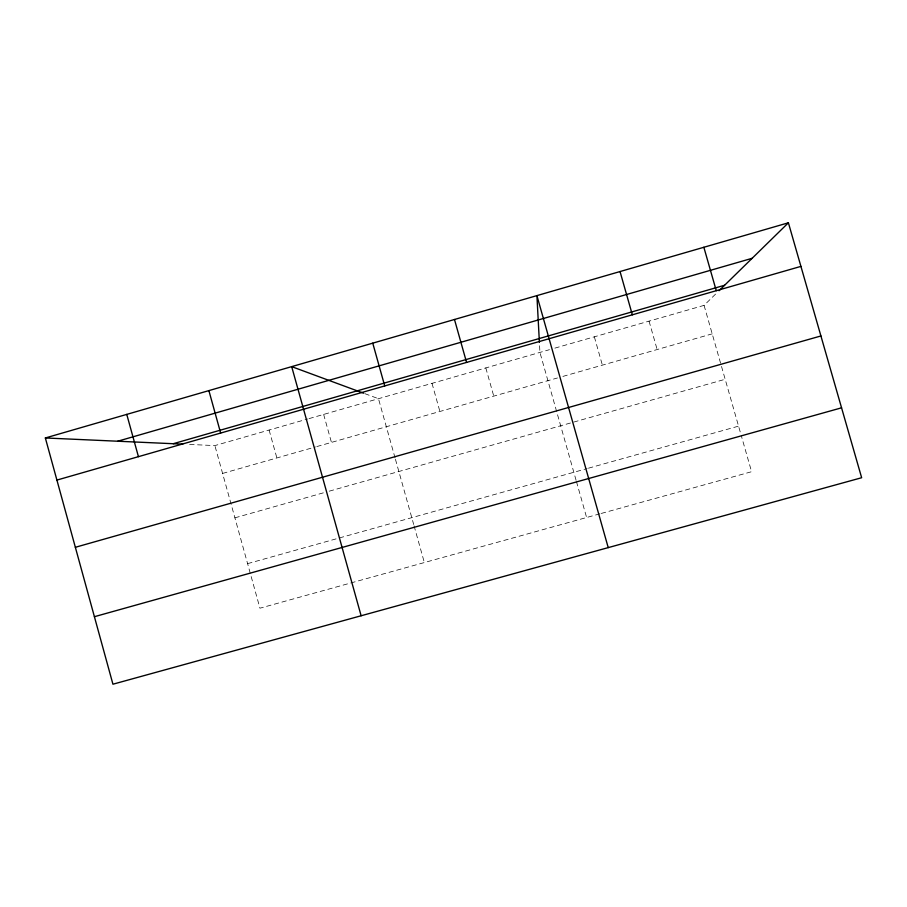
<?xml version="1.0" encoding="UTF-8"?>
<svg xmlns="http://www.w3.org/2000/svg" width="907" height="907" viewBox="0 0 907 907"><rect width="100%" height="100%" fill="white"/><g stroke="black" fill="none" stroke-linecap="round" stroke-linejoin="round"><path stroke-width="0.68" stroke-dasharray="4.54 3.4" d="M554.891 348.129L704.07 305.364L717.176 292.53M189.62 444.453L214.88 445.586L307.677 418.989M309.015 418.615L549.449 349.683M222.6 473.431L315.477 446.947M316.804 446.573L557.454 377.958M562.896 376.405L712.21 333.844M234.902 517.84L323.901 492.682M329.241 491.175L725.181 379.273M247.6 563.655L587.146 468.556M588.473 468.182L738.57 426.143M599.946 513.804L259.946 608.2L214.88 445.586M601.284 513.441L751.586 471.708L741.246 435.53M364.886 393.672L378.48 398.695L395.067 457.933M704.07 305.364L740.86 434.192M649.049 321.135L657.144 349.535M594.346 336.814L602.384 365.147M576.081 480.268L539.926 352.415L539.461 343.549M576.455 481.594L586.614 517.512M485.812 367.925L493.759 396.121M432.004 383.355L439.895 411.472M395.441 459.293L413.694 524.473M414.068 525.833L424.351 562.555M323.64 414.42L331.452 442.401M269.107 430.043L276.873 457.956"/><path stroke-width="1.36" d="M719.036 290.716L788.398 222.793L861.65 477.728L112.933 684.207L45.35 437.968L788.398 222.793M117.729 441.221L752.13 258.302M173.237 443.716L724.58 285.274M56.903 480.086L800.926 266.386M75.349 547.295L820.914 335.964M94.396 616.703L841.56 407.821M45.35 437.968L182.783 444.147M363.616 393.207L291.691 366.632L361.122 615.762M703.855 247.271L716.269 290.693M620.037 271.544L632.338 314.808M608.223 547.613L536.91 295.614L539.393 342.302M454.486 319.491L466.572 362.415M372.754 343.163L384.727 385.928M208.882 390.611L220.65 433.047M126.765 414.397L138.431 456.663"/></g></svg>
